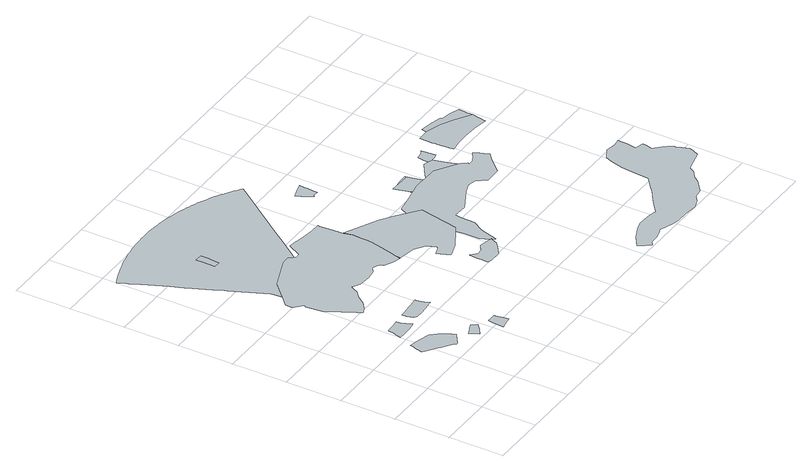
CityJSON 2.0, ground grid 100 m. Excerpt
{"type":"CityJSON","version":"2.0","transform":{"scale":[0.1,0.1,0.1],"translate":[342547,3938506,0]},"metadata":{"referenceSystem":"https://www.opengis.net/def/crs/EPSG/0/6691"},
"CityObjects":{
"object1":{"type":"GenericCityObject","attributes":{"prefecture":"14","disasterType":"1","areaType":"1","zoneNumber":"151-H24-44014","zoneName":"根小屋14","status":"0"},"geometry":[{"type":"MultiSurface","lod":"1","boundaries":[[[0,1,2,3,4,5,6,7,8,9,10,11,12,13,14,15,16,17,18,19,20,21,22,23,24,25]]]}]},
"object2":{"type":"GenericCityObject","attributes":{"prefecture":"14","disasterType":"1","areaType":"1","zoneNumber":"151-H24-44014","zoneName":"根小屋14","status":"0"},"geometry":[{"type":"MultiSurface","lod":"1","boundaries":[[[26,27,28,29,30,31,32,33,34,35,36,37,38,39,40,41,42,43,44,45,46]]]}]},
"object3":{"type":"GenericCityObject","attributes":{"prefecture":"14","disasterType":"1","areaType":"1","zoneNumber":"151-H24-44014","zoneName":"根小屋14","status":"0"},"geometry":[{"type":"MultiSurface","lod":"1","boundaries":[[[47,48,49,50,51,52,53,54,55,56,57,58,59]]]}]},
"object4":{"type":"GenericCityObject","attributes":{"prefecture":"14","disasterType":"1","areaType":"1","zoneNumber":"151-H24-44014","zoneName":"根小屋14","status":"0"},"geometry":[{"type":"MultiSurface","lod":"1","boundaries":[[[60,61,62,63,64,65,66,67,68,69,70,71,72,73,74,75,76,77,78,79]]]}]},
"object5":{"type":"GenericCityObject","attributes":{"prefecture":"14","disasterType":"1","areaType":"1","zoneNumber":"151-H24-44014","zoneName":"根小屋14","status":"0"},"geometry":[{"type":"MultiSurface","lod":"1","boundaries":[[[80,81,82,83,84,85,86,87,88,89,90,91,92]]]}]},
"object6":{"type":"GenericCityObject","attributes":{"prefecture":"14","disasterType":"1","areaType":"1","zoneNumber":"151-H22-41056","zoneName":"太井22","status":"0"},"geometry":[{"type":"MultiSurface","lod":"1","boundaries":[[[93,94,95,96,97,98,99,100,101,102,103,104]]]}]},
"object7":{"type":"GenericCityObject","attributes":{"prefecture":"14","disasterType":"1","areaType":"1","zoneNumber":"151-H24-41104","zoneName":"中野4","status":"0"},"geometry":[{"type":"MultiSurface","lod":"1","boundaries":[[[105,106,107,108,109,110,111,112,113,114,115,116,117,118,119,120,121,122,123,124,125,126,127,128,129,130,131,132,133,134,135,136,137,138,139,140,141,142,143,144,145,146,147,148,149,150,151,152,153,154,155,156,157,158,159,160,161,162,163,164,165,166,167,168,169]]]}]},
"object8":{"type":"GenericCityObject","attributes":{"prefecture":"14","disasterType":"2","areaType":"1","zoneNumber":82905,"zoneName":"太井1","status":"0"},"geometry":[{"type":"MultiSurface","lod":"1","boundaries":[[[170,171,172,114,173,174,175,176,177,178,179,180,181,182,183,184,185,186,187,188,189,190,191,192,193,194,195,196,197,198,199,200,201,202,203,204,205,206,207,208,209,210,211,212,213,214,215,216,217,218,219,220,221,222,223,224,225,226,227,228,229,230,231,232,233,234,235,236,237,238,239,240,241,242,243,244,245,246,247,248,249,250,251,252,253,254,255,256,257,258,259,260,261,262,263,264,265,266,267,121,268,269,270,271,272,273]]]}]},
"object9":{"type":"GenericCityObject","attributes":{"prefecture":"14","disasterType":"1","areaType":"1","zoneNumber":"151-H22-41053","zoneName":"太井19","status":"0"},"geometry":[{"type":"MultiSurface","lod":"1","boundaries":[[[274,275,276,277,278,279,280,281,282,283,284,285,286,287,288,289,290,291,292,293,294,295]]]}]},
"object10":{"type":"GenericCityObject","attributes":{"prefecture":"14","disasterType":"1","areaType":"1","zoneNumber":"151-H22-41054","zoneName":"太井20","status":"0"},"geometry":[{"type":"MultiSurface","lod":"1","boundaries":[[[296,297,298,299,300,301,302,303,304,305,161,306,307,155,308,309,310,311,312,313,314,315,316,317,318,319,320,321]]]}]},
"object11":{"type":"GenericCityObject","attributes":{"prefecture":"14","disasterType":"1","areaType":"1","zoneNumber":"151-H22-41055","zoneName":"太井21","status":"0"},"geometry":[{"type":"MultiSurface","lod":"1","boundaries":[[[322,323,324,325,326,327,328,329,330,331,332,333,334,335,336]]]}]},
"object12":{"type":"GenericCityObject","attributes":{"prefecture":"14","disasterType":"1","areaType":"1","zoneNumber":"151-H22-41053","zoneName":"太井19","status":"0"},"geometry":[{"type":"MultiSurface","lod":"1","boundaries":[[[337,338,339,340,341,342,343,344,345,346,347,348,299,349,296,350,351,352,353,354,355,285,283,356,357,358,359,360,361,362,363,364,365,366,367,368,369,370,371,372,373,374,375,376,377,378,379]]]}]},
"object13":{"type":"GenericCityObject","attributes":{"prefecture":"14","disasterType":"1","areaType":"1","zoneNumber":"151-H22-41051","zoneName":"太井17","status":"0"},"geometry":[{"type":"MultiSurface","lod":"1","boundaries":[[[380,381,382,383,342,384,385,386,387,388,389,390,345,391,392,393,394,395,396,397]]]}]},
"object14":{"type":"GenericCityObject","attributes":{"prefecture":"14","disasterType":"1","areaType":"1","zoneNumber":"151-H22-41051","zoneName":"太井17","status":"0"},"geometry":[{"type":"MultiSurface","lod":"1","boundaries":[[[343,398,399,400,401,386,402,403,387,404,405,406,389,407,408,346,409,392,410,411,412]]]}]},
"object15":{"type":"GenericCityObject","attributes":{"prefecture":"14","disasterType":"1","areaType":"1","zoneNumber":"151-H22-41053","zoneName":"太井19","status":"0"},"geometry":[{"type":"MultiSurface","lod":"1","boundaries":[[[413,339,414,415,416,417,418,419,420,421,422,341,382,423,393,424,425,426,427,428,429,430,431,432,433,434,435,436,437,438]]]}]},
"object16":{"type":"GenericCityObject","attributes":{"prefecture":"14","disasterType":"1","areaType":"1","zoneNumber":"151-H24-44019","zoneName":"根小屋19","status":"0"},"geometry":[{"type":"MultiSurface","lod":"1","boundaries":[[[439,440,441,442,443,444,445,446,447,448,449,450,451,452,453,454,455,456,457,458,459,460,461,462,463,464,465,466,467,468,469,470,471,472,473,474,475,476,477,478,479,480,481,482,483,484,485,486,487,488,489,490,491,492,493,494,495,496,497,498,499,500,501,502,503,504,505,506,507]]]}]},
"object17":{"type":"GenericCityObject","attributes":{"prefecture":"14","disasterType":"1","areaType":"1","zoneNumber":"151-H22-41050","zoneName":"太井16","status":"0"},"geometry":[{"type":"MultiSurface","lod":"1","boundaries":[[[508,509,510,511,512,513,514,515,516,517,518,519,520,521,522,523,524,420,525,419]]]}]},
"object18":{"type":"GenericCityObject","attributes":{"prefecture":"14","disasterType":"1","areaType":"1","zoneNumber":"151-H22-41050","zoneName":"太井16","status":"0"},"geometry":[{"type":"MultiSurface","lod":"1","boundaries":[[[526,527,528,529,530,531,532,533,534,535,536,537,538,539,540,541,542,543,544,545,546,547,548]]]}]},
"object19":{"type":"GenericCityObject","attributes":{"prefecture":"14","disasterType":"1","areaType":"1","zoneNumber":"151-H22-41050","zoneName":"太井16","status":"0"},"geometry":[{"type":"MultiSurface","lod":"1","boundaries":[[[549,550,551,552,553,554,555,556,557,535,558,559,560,561,562,563,564,565,566,567,568,569,530,570,571]]]}]}
},
"vertices":[
[1466,1337,0],[1518,1372,0],[1549,1393,0],[1519,1473,0],[1469,1556,0],[1412,1650,0],[1310,1760,0],[1136,1812,0],[1033,1835,0],[1032,1835,0],[914,1861,0],[909,1846,0],[886,1765,0],[870,1713,0],[861,1682,0],[842,1615,0],[930,1545,0],[1022,1492,0],[1045,1476,0],[1078,1453,0],[1113,1419,0],[1188,1363,0],[1269,1301,0],[1327,1255,0],[1336,1247,0],[1431,1312,0],
[1353,2394,0],[1249,2383,0],[1148,2373,0],[1100,2370,0],[1100,2371,0],[1070,2367,0],[1075,2293,0],[1070,2276,0],[1048,2209,0],[1042,2191,0],[1017,2113,0],[1046,2111,0],[1087,2108,0],[1177,2108,0],[1281,2109,0],[1388,2121,0],[1451,2138,0],[1394,2242,0],[1366,2293,0],[1366,2294,0],[1354,2385,0],
[1857,1155,0],[1889,1182,0],[1958,1240,0],[1965,1246,0],[1924,1289,0],[1892,1340,0],[1873,1332,0],[1800,1301,0],[1756,1282,0],[1664,1244,0],[1718,1158,0],[1753,1085,0],[1847,1148,0],
[1907,2192,0],[1991,2200,0],[2058,2206,0],[2108,2217,0],[2065,2307,0],[2046,2347,0],[2045,2354,0],[2038,2439,0],[2036,2453,0],[1962,2446,0],[1883,2441,0],[1786,2435,0],[1780,2428,0],[1714,2424,0],[1668,2420,0],[1568,2413,0],[1576,2326,0],[1606,2223,0],[1657,2180,0],[1808,2182,0],
[2351,906,0],[2337,1005,0],[2330,1052,0],[2328,1062,0],[2316,1137,0],[2312,1160,0],[2233,1160,0],[2144,1157,0],[2141,1126,0],[2133,1058,0],[2125,984,0],[2112,863,0],[2227,890,0],
[1336,5754,0],[1341,5818,0],[1344,5862,0],[1353,6000,0],[1210,6008,0],[1211,5862,0],[1211,5818,0],[1212,5764,0],[1212,5688,0],[1212,5664,0],[1330,5654,0],[1333,5703,0],
[3032,4853,0],[2862,4856,0],[2682,4877,0],[2677,4878,0],[2489,4907,0],[2449,4919,0],[2318,4943,0],[2183,4695,0],[2109,4681,0],[2077,4719,0],[2012,4795,0],[1870,4788,0],[1558,4662,0],[1425,4612,0],[1295,4563,0],[1100,4371,0],[1023,4298,0],[862,4146,0],[851,4014,0],[932,3940,0],[964,3912,0],[1003,3879,0],[1007,3875,0],[967,3842,0],[1011,3542,0],[1151,3284,0],[1269,3065,0],[1317,2977,0],[1427,3030,0],[1539,3122,0],[1649,3268,0],[1754,3359,0],[1820,3485,0],[1835,3506,0],[1864,3486,0],[1982,3427,0],[2200,3408,0],[2368,3434,0],[2463,3500,0],[2471,3500,0],[2473,3499,0],[2473,3498,0],[2500,3482,0],[2536,3470,0],[2574,3456,0],[2586,3456,0],[2620,3381,0],[2780,3305,0],[2911,3265,0],[2939,3361,0],[2965,3446,0],[2965,3448,0],[3020,3657,0],[3069,3893,0],[3070,3901,0],[3081,3969,0],[3082,3994,0],[3084,4075,0],[3090,4177,0],[3086,4245,0],[3056,4389,0],[3051,4431,0],[3047,4481,0],[3037,4599,0],[3027,4822,0],
[1715,4223,0],[1851,4410,0],[1987,4596,0],[2123,4783,0],[2259,4970,0],[2395,5156,0],[2405,5170,0],[2531,5343,0],[2667,5529,0],[2803,5716,0],[2939,5903,0],[3075,6089,0],[3211,6276,0],[3301,6400,0],[3267,6425,0],[3222,6458,0],[3176,6491,0],[3130,6522,0],[3084,6553,0],[3036,6582,0],[2988,6611,0],[2940,6639,0],[2891,6667,0],[2842,6693,0],[2793,6718,0],[2742,6743,0],[2692,6767,0],[2641,6790,0],[2590,6812,0],[2538,6833,0],[2486,6853,0],[2433,6872,0],[2381,6891,0],[2328,6908,0],[2274,6924,0],[2221,6940,0],[2167,6955,0],[2113,6968,0],[2058,6981,0],[2004,6993,0],[1949,7004,0],[1894,7014,0],[1839,7022,0],[1813,7026,0],[1783,7030,0],[1728,7037,0],[1672,7043,0],[1617,7048,0],[1561,7052,0],[1505,7056,0],[1450,7058,0],[1394,7059,0],[1338,7059,0],[1282,7058,0],[1226,7056,0],[1170,7054,0],[1115,7050,0],[1059,7045,0],[1003,7040,0],[948,7033,0],[893,7025,0],[838,7017,0],[828,7015,0],[782,7007,0],[728,6997,0],[704,6992,0],[673,6985,0],[619,6973,0],[564,6960,0],[510,6945,0],[457,6930,0],[403,6914,0],[402,6914,0],[350,6897,0],[297,6879,0],[245,6860,0],[192,6840,0],[140,6819,0],[89,6798,0],[38,6775,0],[6,6760,0],[72,6611,0],[88,6575,0],[165,6400,0],[259,6189,0],[353,5977,0],[446,5766,0],[498,5649,0],[526,5587,0],[540,5555,0],[633,5344,0],[644,5321,0],[707,5179,0],[727,5133,0],[818,4928,0],[821,4922,0],[914,4711,0],[1008,4500,0],[1024,4297,0],[1107,4108,0],[1117,4086,0],[1211,3875,0],[1487,3845,0],[1579,4036,0],
[3558,2233,0],[3556,2202,0],[3552,2114,0],[3551,2077,0],[3548,2014,0],[3625,1988,0],[3826,1993,0],[3936,2067,0],[4079,2182,0],[4136,2304,0],[4137,2307,0],[4134,2308,0],[4043,2327,0],[4039,2327,0],[3982,2339,0],[3956,2345,0],[3884,2360,0],[3825,2323,0],[3801,2291,0],[3752,2281,0],[3682,2271,0],[3564,2364,0],
[4014,2903,0],[4109,2959,0],[4265,3666,0],[4052,3824,0],[3919,3923,0],[3674,4104,0],[3178,4340,0],[3061,4396,0],[3094,4229,0],[3082,3998,0],[3063,3901,0],[3020,3692,0],[2945,3359,0],[2937,3324,0],[2923,3262,0],[3240,3218,0],[3433,3094,0],[3495,2929,0],[3472,2899,0],[3325,2848,0],[3357,2779,0],[3367,2757,0],[3389,2709,0],[3395,2694,0],[3430,2618,0],[3673,2700,0],
[3828,5439,0],[3835,5532,0],[3836,5546,0],[3845,5679,0],[3711,5650,0],[3551,5593,0],[3603,5497,0],[3615,5474,0],[3633,5441,0],[3654,5410,0],[3674,5380,0],[3709,5327,0],[3720,5349,0],[3821,5339,0],[3827,5419,0],
[5767,3723,0],[5704,3813,0],[5655,3844,0],[5287,4075,0],[5062,4078,0],[4991,4079,0],[4875,4080,0],[4786,4081,0],[4618,4049,0],[4607,4047,0],[4458,4019,0],[4114,3961,0],[3722,3094,0],[4027,2894,0],[4042,2760,0],[4042,2485,0],[4082,2398,0],[4084,2394,0],[4119,2333,0],[4143,2291,0],[4169,2246,0],[4263,2567,0],[4395,2773,0],[4396,3040,0],[4415,3144,0],[4674,3129,0],[5064,3337,0],[5237,3396,0],[5396,3367,0],[5522,3193,0],[5809,3205,0],[6058,3464,0],[6159,3554,0],[6158,3573,0],[6124,3648,0],[6123,3649,0],[6116,3664,0],[6095,3709,0],[6094,3711,0],[6049,3808,0],[5962,3753,0],[5849,3687,0],[5756,3691,0],
[5053,3809,0],[5033,3898,0],[5002,4029,0],[4992,4073,0],[4966,4187,0],[4929,4346,0],[4920,4347,0],[4623,4359,0],[4532,4363,0],[4598,4123,0],[4603,4105,0],[4632,3997,0],[4635,3986,0],[4692,3781,0],[4702,3742,0],[4710,3714,0],[4729,3646,0],[5055,3801,0],
[4876,4106,0],[4880,4204,0],[4882,4214,0],[4897,4265,0],[4929,4382,0],[4747,4375,0],[4607,4357,0],[4602,4219,0],[4601,4196,0],[4598,4121,0],[4602,4082,0],[4614,3983,0],[4776,4009,0],[4876,4006,0],[4873,4018,0],
[5660,3816,0],[5650,3869,0],[5646,3890,0],[5608,4017,0],[5551,4206,0],[5546,4250,0],[5538,4252,0],[5463,4270,0],[5367,4293,0],[5130,4135,0],[4884,3931,0],[4673,3767,0],[4690,3708,0],[4702,3671,0],[4715,3628,0],[4725,3597,0],[4744,3532,0],[4978,3581,0],[5240,3640,0],[5370,3594,0],[5484,3530,0],[5766,3478,0],[5735,3573,0],[5733,3580,0],[5731,3588,0],[5673,3747,0],
[7038,1924,0],[6986,1815,0],[6950,1697,0],[6924,1569,0],[6900,1424,0],[6891,1313,0],[6883,1199,0],[6874,1093,0],[6869,1047,0],[6860,1042,0],[6782,978,0],[6687,899,0],[6595,822,0],[6502,754,0],[6401,678,0],[6290,594,0],[6195,521,0],[6128,467,0],[6105,482,0],[5984,495,0],[5850,504,0],[5722,512,0],[5605,476,0],[5487,431,0],[5358,371,0],[5252,296,0],[5166,233,0],[5220,149,0],[5242,114,0],[5297,30,0],[5379,81,0],[5513,79,0],[5640,116,0],[5739,153,0],[5852,111,0],[5971,64,0],[6110,32,0],[6330,29,0],[6570,4,0],[6722,66,0],[6826,142,0],[6985,165,0],[6995,167,0],[7092,245,0],[7205,344,0],[7288,449,0],[7403,537,0],[7467,642,0],[7752,709,0],[7852,733,0],[7899,836,0],[7929,915,0],[7885,1048,0],[7853,1139,0],[7848,1157,0],[7789,1253,0],[7740,1322,0],[7620,1448,0],[7648,1554,0],[7656,1620,0],[7496,1667,0],[7497,1671,0],[7523,1832,0],[7526,1883,0],[7526,1899,0],[7527,1910,0],[7532,2009,0],[7402,1987,0],[7210,2025,0],
[5590,4253,0],[5599,4254,0],[5696,4272,0],[5689,4345,0],[5686,4371,0],[5683,4409,0],[5682,4429,0],[5681,4431,0],[5679,4469,0],[5674,4541,0],[5596,4492,0],[5485,4480,0],[5481,4441,0],[5474,4381,0],[5471,4357,0],[5471,4348,0],[5463,4276,0],[5460,4249,0],
[6937,4193,0],[6951,4266,0],[6954,4284,0],[6970,4364,0],[6954,4373,0],[6704,4521,0],[6493,4637,0],[6470,4649,0],[6188,4733,0],[6172,4732,0],[5964,4731,0],[5961,4595,0],[5959,4502,0],[5958,4453,0],[5957,4402,0],[5978,4213,0],[5980,4197,0],[5989,4114,0],[6185,4145,0],[6409,4146,0],[6671,4140,0],[6917,4095,0],[6928,4148,0],
[6966,4461,0],[6966,4466,0],[6969,4505,0],[6978,4621,0],[6788,4683,0],[6631,4715,0],[6609,4753,0],[6432,4786,0],[6189,4833,0],[6160,4663,0],[6156,4638,0],[6151,4610,0],[6132,4499,0],[6131,4489,0],[6116,4401,0],[6326,4403,0],[6438,4381,0],[6533,4361,0],[6773,4299,0],[6936,4278,0],[6946,4330,0],[6955,4376,0],[6963,4420,0]
]}
